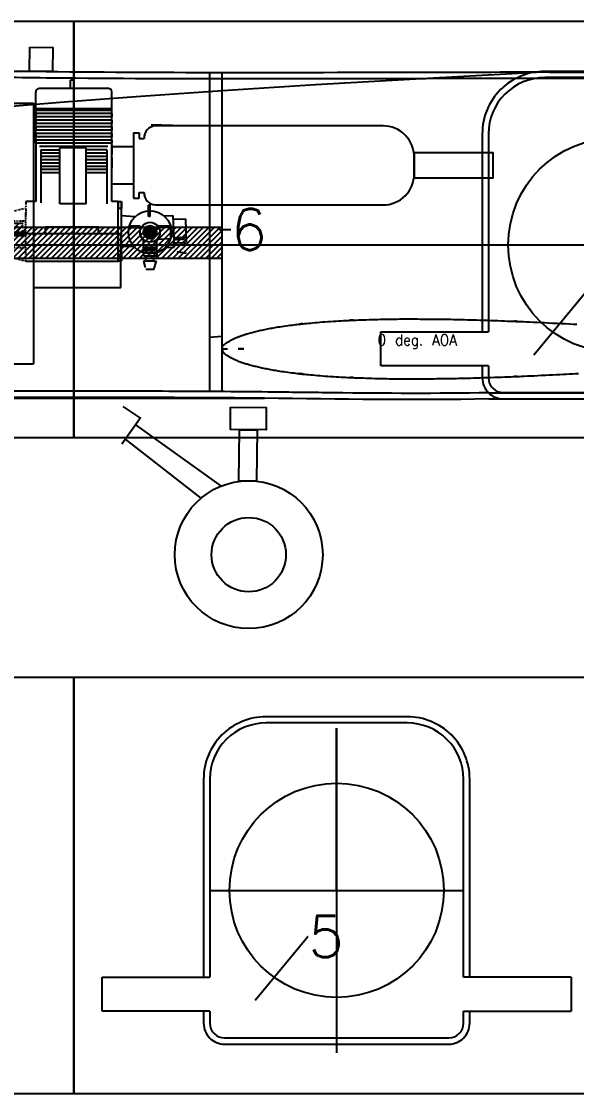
# Model space of a CAD drawing. Extents: x -2205 to 862, y -946 to 1002.
# Drawn here: x -66 to 201, y 221 to 736 of the extents above; entities that cross this region are included whole.
import ezdxf
from ezdxf.enums import TextEntityAlignment as Align

# ---------------------------------------------------------------- set-up
doc = ezdxf.new("R2010")
doc.units = 0
doc.header["$MEASUREMENT"] = 0
doc.linetypes.add('DASHED', pattern=[0.75, 0.5, -0.25])
doc.linetypes.add('DCTYPE1', pattern=[2, 0.5, -0.25, 0.125, -0.25, 0.25, -0.25, 0.125, -0.25])
for name, color, linetype in [('CONSTR', 1, 'CONTINUOUS'), ('EQUIPMENT', 150, 'CONTINUOUS'), ('FOAM', 5, 'CONTINUOUS'), ('FUNELS', 9, 'CONTINUOUS'), ('OBJECT', 1, 'CONTINUOUS'), ('PRINTGRID', 6, 'CONTINUOUS'), ('SPANT3OG9', 3, 'CONTINUOUS'), ('SPANT5OG11', 7, 'CONTINUOUS'), ('SPANT6', 30, 'CONTINUOUS'), ('WINGS', 3, 'CONTINUOUS')]:
    doc.layers.add(name, color=color, linetype=linetype)
doc.styles.get("Standard").update_dxf_attribs({"font": 'txt.shx', "height": 20})
doc.dimstyles.get("Standard").update_dxf_attribs({"dimtxt": 0.18, "dimasz": 0.18, "dimexe": 0.18, "dimexo": 0.0625, "dimgap": 0.09, "dimtad": 0, "dimtih": 1, "dimtoh": 1, "dimdec": 4, "dimzin": 0, "dimtxsty": 'STANDARD', "dimcen": 0.09, "dimazin": 3, "dimtfac": 1, "dimtdec": 4, "dimtofl": 0, "dimtmove": 0, "dimatfit": 3, "dimtolj": 1, "dimtzin": 0})

# ---------------------------------------------------------------- blocks, each defined once
blk = doc.blocks.new('*U8')
at = {"layer": 'FOAM', "color": 7, "linetype": 'CONTINUOUS'}
for p, q in [((-0.266, 2.538), (-0.328, 2.538)), ((-0.328, 2.375), (-0.328, 2.538)), ((-0.266, 2.375), (-0.266, 2.538)), ((-0.266, 2.375), (-0.328, 2.375))]:
    blk.add_line(p, q, dxfattribs=at)
blk = doc.blocks.new('*U11')
at = {"layer": 'FOAM', "color": 7, "linetype": 'CONTINUOUS'}
for p, q in [((-0.984, 1.402), (-0.984, 1.34)), ((0.453, 1.402), (-0.984, 1.402)), ((0.453, 1.34), (-0.984, 1.34)), ((0.453, 1.402), (0.453, 1.34))]:
    blk.add_line(p, q, dxfattribs=at)
blk = doc.blocks.new('*U12')
at = {"layer": 'FOAM', "color": 7, "linetype": 'CONTINUOUS'}
for p, q in [((-0.984, 1.652), (-0.984, 1.59)), ((0.453, 1.652), (-0.984, 1.652)), ((0.453, 1.652), (0.453, 1.59)), ((0.453, 1.59), (-0.984, 1.59))]:
    blk.add_line(p, q, dxfattribs=at)
blk = doc.blocks.new('*U13')
at = {"layer": 'FOAM', "color": 7, "linetype": 'CONTINUOUS'}
for p, q in [((-0.984, 1.777), (-0.984, 1.715)), ((0.453, 1.777), (-0.984, 1.777)), ((0.453, 1.715), (-0.984, 1.715)), ((0.453, 1.777), (0.453, 1.715))]:
    blk.add_line(p, q, dxfattribs=at)
blk = doc.blocks.new('*U14')
at = {"layer": 'FOAM', "color": 7, "linetype": 'CONTINUOUS'}
for p, q in [((-0.984, 1.527), (-0.984, 1.465)), ((0.453, 1.527), (-0.984, 1.527)), ((0.453, 1.465), (-0.984, 1.465)), ((0.453, 1.527), (0.453, 1.465))]:
    blk.add_line(p, q, dxfattribs=at)
blk = doc.blocks.new('*U15')
at = {"layer": 'FOAM', "color": 7, "linetype": 'CONTINUOUS'}
for p, q in [((-0.984, 1.902), (-0.984, 1.84)), ((0.453, 1.902), (-0.984, 1.902)), ((0.453, 1.84), (-0.984, 1.84)), ((0.453, 1.902), (0.453, 1.84))]:
    blk.add_line(p, q, dxfattribs=at)
blk = doc.blocks.new('*U17')
at = {"layer": 'FOAM', "color": 7, "linetype": 'CONTINUOUS'}
for p, q in [((-2.347, 0.037), (-2.722, 0.037)), ((-2.722, -0.594), (-2.722, 0.037)), ((-2.347, -0.594), (-2.347, 0.037)), ((-2.347, -0.594), (-2.722, -0.594))]:
    blk.add_line(p, q, dxfattribs=at)
blk = doc.blocks.new('*U10')
at = {"layer": 'FOAM', "color": 7, "linetype": 'CONTINUOUS'}
for p, q in [((-1.922, -0.297), (-1.922, -0.235)), ((-1.922, -0.235), (-1.172, -0.235)), ((-1.922, -0.297), (-1.172, -0.297)), ((-1.172, -0.297), (-1.172, -0.235))]:
    blk.add_line(p, q, dxfattribs=at)
blk = doc.blocks.new('*U9')
at = {"layer": 'FOAM', "color": 7, "linetype": 'CONTINUOUS'}
for p, q in [((-0.029, 1.255), (-0.529, 1.255)), ((-0.529, 0.192), (-0.529, 1.255)), ((-0.029, 0.192), (-0.029, 1.255)), ((-0.029, 0.192), (-0.529, 0.192))]:
    blk.add_line(p, q, dxfattribs=at)
blk = doc.blocks.new('*U16')
at = {"layer": 'FOAM', "color": 7, "linetype": 'CONTINUOUS'}
for p, q in [((-0.797, -0.157), (-0.797, -0.032)), ((-0.797, -0.032), (0.203, -0.032)), ((-0.797, -0.157), (0.203, -0.157)), ((0.203, -0.157), (0.203, -0.032))]:
    blk.add_line(p, q, dxfattribs=at)
blk = doc.blocks.new('*U7')
at = {"layer": 'FOAM', "color": 7, "linetype": 'CONTINUOUS'}
for p, q in [((-1.674, 1.559), (-1.669, 1.564)), ((-1.671, 1.548), (-1.651, 1.568)), ((-1.669, 1.536), (-1.632, 1.573)), ((-1.666, 1.525), (-1.623, 1.567)), ((-1.664, 1.513), (-1.621, 1.556)), ((-1.661, 1.501), (-1.618, 1.544)), ((-1.659, 1.49), (-1.616, 1.533)), ((-1.656, 1.478), (-1.613, 1.521)), ((-1.653, 1.467), (-1.61, 1.51)), ((-1.651, 1.455), (-1.608, 1.498)), ((-1.648, 1.444), (-1.605, 1.486)), ((-1.646, 1.432), (-1.603, 1.475)), ((-1.643, 1.421), (-1.6, 1.463)), ((-1.64, 1.409), (-1.598, 1.452)), ((-1.638, 1.397), (-1.595, 1.44)), ((-1.635, 1.386), (-1.592, 1.429)), ((-1.633, 1.374), (-1.59, 1.417)), ((-1.616, 1.377), (-1.587, 1.406)), ((-1.597, 1.381), (-1.585, 1.394))]:
    blk.add_line(p, q, dxfattribs=at)
blk = doc.blocks.new('*U5')
at = {"layer": 'FOAM', "color": 7, "linetype": 'CONTINUOUS'}
for p, q in [((0.578, -0.656), (0.641, -0.656)), ((0.578, -0.656), (0.578, -0.779)), ((0.578, -0.779), (0.641, -0.779)), ((0.641, -0.656), (0.641, -0.779))]:
    blk.add_line(p, q, dxfattribs=at)
blk = doc.blocks.new('*U6')
at = {"layer": 'FOAM', "color": 7, "linetype": 'CONTINUOUS'}
for p, q in [((-1.392, 1.086), (-1.392, 1.086)), ((-1.39, 1.074), (-1.375, 1.089)), ((-1.388, 1.062), (-1.357, 1.093)), ((-1.385, 1.05), (-1.34, 1.096)), ((-1.383, 1.038), (-1.325, 1.097)), ((-1.381, 1.027), (-1.323, 1.085)), ((-1.379, 1.015), (-1.32, 1.073)), ((-1.376, 1.003), (-1.318, 1.061)), ((-1.374, 0.991), (-1.316, 1.049)), ((-1.372, 0.979), (-1.314, 1.037)), ((-1.37, 0.967), (-1.312, 1.025)), ((-1.367, 0.955), (-1.31, 1.013)), ((-1.365, 0.944), (-1.307, 1.001)), ((-1.363, 0.932), (-1.305, 0.989)), ((-1.36, 0.92), (-1.303, 0.977)), ((-1.358, 0.908), (-1.301, 0.965)), ((-1.356, 0.896), (-1.299, 0.953)), ((-1.354, 0.884), (-1.297, 0.941)), ((-1.351, 0.872), (-1.295, 0.929)), ((-1.349, 0.86), (-1.292, 0.917)), ((-1.347, 0.849), (-1.29, 0.905)), ((-1.339, 0.842), (-1.288, 0.893)), ((-1.321, 0.847), (-1.286, 0.881)), ((-1.302, 0.851), (-1.284, 0.869)), ((-1.283, 0.855), (-1.282, 0.857))]:
    blk.add_line(p, q, dxfattribs=at)
at = {"layer": 'FOAM', "color": 7, "linetype": 'DASHED'}
for p, q in [((-1.391, 1.08), (-1.383, 1.088)), ((-1.389, 1.068), (-1.366, 1.091)), ((-1.387, 1.056), (-1.349, 1.094)), ((-1.384, 1.044), (-1.331, 1.097)), ((-1.382, 1.033), (-1.324, 1.091)), ((-1.38, 1.021), (-1.322, 1.079)), ((-1.377, 1.009), (-1.319, 1.067)), ((-1.375, 0.997), (-1.317, 1.055)), ((-1.373, 0.985), (-1.315, 1.043)), ((-1.371, 0.973), (-1.313, 1.031)), ((-1.368, 0.961), (-1.311, 1.019)), ((-1.366, 0.949), (-1.309, 1.007)), ((-1.364, 0.938), (-1.306, 0.995)), ((-1.362, 0.926), (-1.304, 0.983)), ((-1.359, 0.914), (-1.302, 0.971)), ((-1.357, 0.902), (-1.3, 0.959)), ((-1.355, 0.89), (-1.298, 0.947)), ((-1.352, 0.878), (-1.296, 0.935)), ((-1.35, 0.866), (-1.293, 0.923)), ((-1.348, 0.855), (-1.291, 0.911)), ((-1.346, 0.843), (-1.289, 0.899)), ((-1.33, 0.844), (-1.287, 0.887)), ((-1.311, 0.849), (-1.285, 0.875)), ((-1.293, 0.853), (-1.283, 0.863))]:
    blk.add_line(p, q, dxfattribs=at)
blk = doc.blocks.new('*U1')
at = {"layer": 'FOAM', "color": 7, "linetype": 'CONTINUOUS'}
blk.add_line((0.289, 1.777), (0.289, 1.777), dxfattribs=at)
blk.add_line((0.289, 1.777), (0.289, 1.777), dxfattribs=at)
blk.add_line((0.289, 1.777), (0.289, 1.777), dxfattribs=at)
blk.add_line((0.289, 1.777), (0.289, 1.777), dxfattribs=at)
blk = doc.blocks.new('*U2')
at = {"layer": 'FOAM', "color": 7, "linetype": 'CONTINUOUS'}
for p, q in [((0.578, 0.344), (0.641, 0.344)), ((0.578, 0.344), (0.578, 0.221)), ((0.578, 0.221), (0.641, 0.221)), ((0.641, 0.344), (0.641, 0.221))]:
    blk.add_line(p, q, dxfattribs=at)
blk = doc.blocks.new('*U4')
at = {"layer": 'FOAM', "color": 7, "linetype": 'CONTINUOUS'}
for p, q in [((-1.719, 0.705), (-1.688, 0.711)), ((-1.719, 0.705), (-1.681, 0.49)), ((-1.688, 0.711), (-1.65, 0.495)), ((-1.681, 0.49), (-1.65, 0.495))]:
    blk.add_line(p, q, dxfattribs=at)
blk = doc.blocks.new('*U3')
at = {"layer": 'FOAM', "color": 7, "linetype": 'CONTINUOUS'}
for p, q in [((-1.933, 0.859), (-2.149, 0.821)), ((-2.149, 0.821), (-2.143, 0.79)), ((-1.928, 0.828), (-2.143, 0.79)), ((-1.933, 0.859), (-1.928, 0.828))]:
    blk.add_line(p, q, dxfattribs=at)
blk = doc.blocks.new('DUCTSIDE')
at = {"layer": 'OBJECT'}
h = blk.add_hatch(dxfattribs=at)
h.set_pattern_fill('PLAST', color=6, scale=10, style=0)
h.set_pattern_definition([(0, (138.4148, -855.649), (0, 2.5), []), (0, (138.4148, -855.3366), (0, 2.5), []), (0, (138.4148, -855.024), (0, 2.5), [])])
h.paths.add_polyline_path([(-82.01, -25), (-72.01, -25), (-72.01, 25), (-82.01, 25)])
at = {"layer": 'OBJECT', "color": 6, "linetype": 'CONTINUOUS'}
for p, q in [((1.06, 43.48), (1.06, 68.09)), ((35.98, 69.67), (2.65, 69.67)), ((37.57, 43.48), (37.57, 68.09)), ((-56.13, 66.67), (-9.52, 62.61)), ((1.06, 60.15), (37.57, 60.15)), ((1.06, 59.26), (37.57, 59.26)), ((35.71, 41.79), (2.92, 41.79)), ((37.57, 15.33), (37.57, 43.38)), ((37.57, 42.69), (37.57, 37.92)), ((1.06, 37.13), (1.06, 15.33)), ((3.44, 40.31), (12.62, 40.31)), ((3.44, 40.31), (3.44, 14.76)), ((3.44, 38.72), (12.62, 38.72)), ((3.44, 37.13), (12.62, 37.13)), ((35.19, 40.31), (25.32, 40.31)), ((25.32, 38.72), (35.2, 38.72)), ((25.32, 37.13), (35.16, 37.13)), ((35.19, 40.31), (35.19, 14.23)), ((37.57, 36.32), (37.57, 31.56)), ((3.44, 35.54), (12.62, 35.54)), ((3.44, 34.01), (12.62, 34.01)), ((3.44, 32.42), (12.62, 32.42)), ((25.32, 35.54), (35.19, 35.54)), ((25.32, 34.01), (35.16, 34.01)), ((25.32, 32.42), (35.19, 32.42)), ((3.46, 30.9), (12.64, 30.9)), ((3.46, 29.31), (12.64, 29.31)), ((25.34, 30.9), (35.18, 30.9)), ((25.34, 29.31), (35.21, 29.31)), ((1.06, 15.33), (-3.73, 15.33)), ((40.75, 15.33), (37.57, 15.33)), ((40.75, -13.24), (40.75, 15.33)), ((42.33, -13.24), (42.33, 15.33)), ((42.3, 8.62), (48.89, 8.11)), ((42.36, -7.11), (42.31, 9.21)), ((62.6, 8.54), (67.01, 8.71)), ((67.01, 8.71), (67.59, -6.61)), ((67.08, 6.88), (72.99, 7.1)), ((72.99, 7.1), (73.42, -4.28)), ((0, 0), (42, 0)), ((42, -26), (42, 0)), ((65.82, 3.77), (59.76, 3.54)), ((65.82, 3.77), (65.81, -2.52)), ((52.88, -9.21), (52.91, -3.01)), ((59.23, -9.17), (59.26, -2.84)), ((65.82, -2.52), (59.26, -2.84)), ((67.51, -4.51), (73.42, -4.28)), ((67.51, -4.51), (72.44, -4.32)), ((67.56, -5.8), (67.51, -4.51)), ((72.44, -4.32), (72.49, -5.62)), ((72.44, -4.32), (72.49, -5.62)), ((42.37, -6.06), (48.17, -6.11)), ((59.23, -9.17), (52.88, -9.21)), ((52.96, -10.88), (52.88, -9.21)), ((59.23, -9.17), (59.22, -10.91)), ((63.18, -6.78), (67.59, -6.61)), ((72.49, -5.62), (67.56, -5.8)), ((72.49, -5.62), (67.56, -5.8)), ((68.93, -8.59), (73.38, -9.42)), ((-3.7, -13.24), (40.75, -13.24)), ((53.91, -13.22), (52.94, -13.22)), ((52.94, -13.22), (53.67, -16.3)), ((59.22, -10.91), (52.96, -10.88)), ((53.91, -13.22), (53.92, -10.89)), ((55.98, -13.22), (53.91, -13.22)), ((53.91, -13.22), (53.91, -13.22)), ((57.9, -13.23), (55.83, -13.22)), ((57.9, -13.23), (57.9, -10.9)), ((57.9, -13.23), (59.06, -13.23)), ((57.9, -17.34), (59.06, -13.23)), ((57.9, -17.34), (53.91, -17.34)), ((0, -26), (42, -26)), ((-72.01, -66.67), (-56.13, -66.67)), ((-56.13, -66.67), (-9.52, -62.61))]:
    blk.add_line(p, q, dxfattribs=at)
at = {"layer": 'OBJECT', "color": 6}
for p, q in [((-72.01, 66.67), (-56.13, 66.67)), ((-72.01, 66.67), (-56.13, 66.67)), ((-72.01, 66.67), (-72.01, -66.67)), ((-9.52, 62.61), (0, 62.61)), ((0, 62.61), (0, -62.61)), ((0, 62.61), (0, -62.61)), ((48, 48.49), (50.77, 48.49)), ((50.77, 48.49), (50.77, 45.72)), ((1.06, 43.38), (1.06, 37.13)), ((48, 41.67), (37.57, 41.67)), ((50.77, 45.72), (53.14, 45.72)), ((-82.01, 25), (-82.01, -25)), ((-72.01, 25), (-82.01, 25)), ((-72.01, -25), (-72.01, 25)), ((48, 23.81), (37.57, 23.81)), ((48, 16.99), (50.77, 16.99)), ((50.77, 16.99), (50.77, 19.75)), ((50.77, 19.75), (53.14, 19.75)), ((-112.01, 10), (-112.01, -10)), ((-112.01, 0), (-112.01, 10)), ((-72.01, 0), (-112.01, 0)), ((-72.01, 0), (0, 0)), ((-57.01, 5), (-5.01, 5)), ((-57.01, 2.63), (-54.64, 5)), ((-57.01, 0), (-57.01, 5)), ((-5.01, 0), (-57.01, 0)), ((-56.98, 0), (-51.98, 5)), ((-54.33, 0), (-49.33, 5)), ((-51.68, 0), (-46.68, 5)), ((-49.03, 0), (-44.03, 5)), ((-46.38, 0), (-41.38, 5)), ((-44.78, 2.25), (-44.78, -2.75)), ((-43.73, 0), (-38.73, 5)), ((-41.07, 0), (-36.07, 5)), ((-38.42, 0), (-33.42, 5)), ((-35.77, 0), (-30.77, 5)), ((-33.12, 0), (-28.12, 5)), ((-30.47, 0), (-25.47, 5)), ((-27.82, 0), (-22.82, 5)), ((-25.16, 0), (-20.16, 5)), ((-22.51, 0), (-17.51, 5)), ((-19.86, 0), (-14.86, 5)), ((-17.21, 0), (-12.21, 5)), ((-14.56, 0), (-9.56, 5)), ((-11.91, 0), (-6.91, 5)), ((-9.25, 0), (-5.01, 4.25)), ((-6.6, 0), (-5.01, 1.59)), ((-82.01, -25), (-72.01, -25)), ((-9.52, -62.61), (0, -62.61))]:
    blk.add_line(p, q, dxfattribs=at)
at = {"layer": 'OBJECT', "color": 6, "linetype": 'DCTYPE1'}
for p, q in [((-22.75, 7.53), (-3.7, 12.29)), ((-3.73, 15.33), (-3.73, 8.98)), ((-38.31, 7.53), (-38.31, -8.48)), ((-33.55, -8.48), (-33.55, 7.53)), ((-22.75, 7.53), (-33.55, 7.53)), ((-22.75, 7.53), (-22.75, -7.53)), ((-22.75, 5.94), (-22.75, 7.53)), ((-22.75, -8.48), (-22.75, 6.59)), ((-3.7, 5.94), (-22.75, 5.94)), ((-3.7, -6.89), (-3.7, 9.98)), ((-22.75, -8.48), (-33.55, -8.48)), ((-3.7, -6.89), (-22.75, -6.89)), ((-22.75, -6.89), (-22.75, -8.48)), ((-22.75, -8.48), (-3.7, -13.24)), ((-3.7, -13.24), (-3.7, -6.89))]:
    blk.add_line(p, q, dxfattribs=at)
at = {"layer": 'OBJECT', "color": 6}
blk.add_lwpolyline([(58.68, 13.74), (168, 13.74, 0.414214), (183, 28.74), (183, 36.74, 0.414214), (168, 51.74), (58.68, 51.74)], format="xyb", dxfattribs=at)
blk.add_lwpolyline([(48, 48.49), (48, 16.99)], dxfattribs=at)
blk.add_lwpolyline([(183, 26.74), (221, 26.74), (221, 38.74), (183, 38.74)], close=True, dxfattribs=at)
at = {"layer": 'OBJECT', "color": 6, "linetype": 'CONTINUOUS'}
for radius in [10.32, 4.76, 3.17]:
    blk.add_circle((55.99, 0.62), radius, dxfattribs=at)
for centre, radius, start, end in [((2.65, 68.09), 1.59, 90, 180), ((35.98, 68.09), 1.59, 0, 90), ((72.05, -4.99), 0.769, 304.4623, 59.8477)]:
    blk.add_arc(centre, radius, start, end, dxfattribs=at)
at = {"layer": 'OBJECT', "color": 6}
for centre, radius, start, end in [((58.92, 45.96), 5.78, 92.3591, 182.3591), ((-78.64, -18.15), 43.66, 81.2635, 139.8486), ((58.92, 19.51), 5.78, 177.6409, 267.6409), ((-78.64, 18.15), 43.66, 220.1514, 278.7365)]:
    blk.add_arc(centre, radius, start, end, dxfattribs=at)
at = {"layer": 'OBJECT', "color": 6, "linetype": 'CONTINUOUS'}
for points in [[(52.87, 1.2), (52.87, 1.2), (53.32, 2.35), (52.88, -0.04)], [(53.32, 2.35), (52.88, -0.04), (54.19, 3.24), (53.37, -1.17)], [(54.19, 3.24), (53.37, -1.17), (55.33, 3.73), (54.26, -2.04)], [(55.33, 3.73), (54.26, -2.04), (56.57, 3.75), (55.41, -2.5)], [(56.57, 3.75), (55.41, -2.5), (57.72, 3.29), (56.65, -2.48)], [(57.72, 3.29), (56.65, -2.48), (58.6, 2.42), (57.79, -1.99)], [(58.6, 2.42), (57.79, -1.99), (59.09, 1.29), (58.65, -1.1)], [(59.09, 1.29), (58.65, -1.1), (59.11, 0.05)]]:
    blk.add_solid(points, dxfattribs=at)
at = {"layer": 'OBJECT', "color": 6, "xscale": 25.4, "yscale": 25.4, "zscale": 25.4}
for name, p in [('*U8', (26.06, 9.35)), ('*U15', (26.06, 9.35)), ('*U13', (26.06, 9.35)), ('*U1', (26.06, 9.35)), ('*U12', (26.06, 9.35)), ('*U14', (26.06, 9.35)), ('*U11', (26.06, 9.35)), ('*U9', (26.06, 9.35)), ('*U2', (26.06, 6.6)), ('*U16', (26.06, 3.98)), ('*U5', (26.06, 6.6))]:
    blk.add_blockref(name, p, dxfattribs=at)
at = {"layer": 'OBJECT', "color": 6, "xscale": 25.4, "yscale": 25.4, "zscale": 25.4, "rotation": 259.5083865281447}
for name in ['*U3', '*U4', '*U7', '*U6']:
    blk.add_blockref(name, (25.66, -36.18), dxfattribs=at)
at = {"layer": 'OBJECT', "color": 6, "linetype": 'DCTYPE1', "xscale": 25.4, "yscale": 25.4, "zscale": 25.4}
for name in ['*U17', '*U10']:
    blk.add_blockref(name, (26.06, 6.6), dxfattribs=at)
blk = doc.blocks.new('RIB5')
at = {"layer": 'SPANT5OG11'}
for p, q in [((-112.71, -41.74), (-60.94, -41.74)), ((-112.71, -58.06), (-112.71, -41.74)), ((112.71, -41.74), (60.94, -41.74)), ((112.71, -41.74), (112.71, -58.06)), ((-60.94, -58.06), (-112.71, -58.06)), ((60.94, -58.06), (112.71, -58.06))]:
    blk.add_line(p, q, dxfattribs=at)
for points in [[(63.94, -41.74), (63.94, 53.5, 0.414214), (33.94, 83.5), (-33.94, 83.5, 0.414214), (-63.94, 53.5), (-63.94, -41.74)], [(60.94, -41.74), (60.94, 53.5, 0.414214), (33.94, 80.5), (-33.94, 80.5, 0.414214), (-60.94, 53.5), (-60.94, -41.74)], [(-63.94, -58.06), (-63.94, -63.94, 0.414214), (-53.94, -73.94), (53.94, -73.94, 0.414214), (63.94, -63.94), (63.94, -58.06)], [(-60.94, -58.06), (-60.94, -63.94, 0.414214), (-53.94, -70.94), (53.94, -70.94, 0.414214), (60.94, -63.94), (60.94, -58.06)]]:
    blk.add_lwpolyline(points, format="xyb", dxfattribs=at)
blk.add_circle((0, 0), 51.5, dxfattribs=at)
at = {"layer": 'SPANT5OG11', "insert": (-13.61, -22.19), "char_height": 20, "attachment_point": 4}
blk.add_mtext('\\A1;5', dxfattribs=at)
at = {"layer": 'SPANT5OG11', "annotation_type": 0, "has_hookline": 1, "hookline_direction": 0, "text_width": 13.33}
blk.add_leader([(-39.24, -52.79), (-13.88, -22.19), (-13.7, -22.19)], dimstyle='STANDARD', dxfattribs=at)

msp = doc.modelspace()

# ---------------------------------------------------------------- hatches: boundary and pattern name
at = {"layer": 'CONSTR'}
h = msp.add_hatch(dxfattribs=at)
h.set_pattern_fill('ANSI31', color=24, scale=15, style=0)
h.set_pattern_definition([(45, (3e-14, 8.5345), (-1.325825, 1.325825), [])])
h.paths.add_polyline_path([(-88.99, 622.1, -0.879911), (-78.75, 622.1), (-60.89, 622.1), (-60.89, 637.1), (-128.66, 637.1), (-128.66, 622.1)])
h.paths.add_polyline_path([(26.16, 622.1), (26.16, 637.1), (-3.88, 637.1), (-3.88, 622.1)])
h.paths.add_polyline_path([(26.16, 622.1), (30.16, 622.1), (30.16, 637.1), (26.16, 637.1)])
h.paths.add_polyline_path([(-3.88, 637.1), (-8.89, 637.1), (-8.89, 622.1), (-3.88, 622.1)])
h.paths.add_polyline_path([(-8.89, 622.1), (-8.89, 637.1), (-60.89, 637.1), (-60.89, 622.1)])
h.paths.add_polyline_path([(-91.42, 627.59), (-77.82, 627.59), (-77.82, 635.44), (-91.42, 635.44)], flags=24)

# ---------------------------------------------------------------- linework, layer by layer
for p, q in [((158.45, 557.57), (289.29, 557.57)), ((158.45, 554.57), (289.37, 554.57))]:
    msp.add_line(p, q, dxfattribs=at)
msp.add_lwpolyline([(-62.17, 723.69), (-51.13, 723.58), (-51.24, 712), (-62.28, 712.1)], close=True, dxfattribs=at)
for points in [[(-75, 694.96), (-43.66, 697.55), (-8.82, 700.2), (30.47, 702.92), (75.12, 705.73), (126.06, 708.67), (184.23, 711.77)], [(-344.88, 569.74), (-321.3, 568.54), (-306.49, 567.34), (-228.96, 554.85), (50.62, 554.88)]]:
    msp.add_lwpolyline(points, dxfattribs=at)
at = {"layer": 'CONSTR', "color": 24}
msp.add_lwpolyline([(-132.66, 637.1), (30.16, 637.1), (30.16, 622.1), (-132.66, 622.1)], close=True, dxfattribs=at)
at = {"layer": 'CONSTR'}
for points, knots in [([(-550.98, 668.29), (-530.93, 677.91), (-489.72, 693.45), (-435.48, 716.97), (-365.63, 729.1), (-288.66, 722.47), (-207.51, 715.67), (-95.31, 711.98), (28.2, 711.34), (166.44, 711.91), (268.27, 711.59), (358.71, 712.09), (426.29, 713.9), (494.29, 712.67), (541.56, 711.98), (568.71, 711.61), (572.38, 711.56)], [0, 0, 0, 0, 2.474812, 4.471142, 7.066036, 10.317529, 13.070261, 16.184476, 22.868, 26.887462, 31.648547, 34.258269, 37.005302, 39.204526, 41.873751, 42.293838, 42.293838, 42.293838, 42.293838]), ([(-325.81, 722.22), (-325.41, 722.2), (-325.01, 722.18), (-315.27, 721.64), (-305.92, 720.92), (-290.34, 719.64), (-284.1, 719.1), (-271.64, 718.05), (-265.41, 717.53), (-246.72, 716.01), (-234.27, 715.05), (-214.78, 713.76), (-207.75, 713.33), (-193.7, 712.58), (-186.67, 712.25), (-165.57, 711.36), (-151.5, 710.91), (-122.16, 710.13), (-106.89, 709.81), (-76.35, 709.29), (-61.08, 709.09), (-15.27, 708.65), (15.26, 708.56), (64.01, 708.57), (82.23, 708.6), (116.92, 708.69), (133.39, 708.73), (171.03, 708.78), (192.2, 708.76), (234.55, 708.73), (255.73, 708.71), (287.23, 708.76), (297.55, 708.79), (318.19, 708.89), (328.52, 708.97), (345.98, 709.16), (353.11, 709.25), (367.37, 709.49), (374.5, 709.63), (395.88, 710.04), (410.12, 710.3), (430.53, 710.43), (436.72, 710.43), (449.09, 710.37), (455.28, 710.31), (470.03, 710.11), (478.6, 709.97), (504.32, 709.54), (521.48, 709.28), (545.99, 708.92), (553.44, 708.82), (564.69, 708.66), (568.52, 708.61), (572.34, 708.56)], [8.774054, 8.774054, 8.774054, 8.774054, 8.818877, 8.818877, 9.868248, 9.868248, 10.566699, 10.566699, 11.265149, 11.265149, 12.66205, 12.66205, 13.448167, 13.448167, 14.234284, 14.234284, 15.806517, 15.806517, 17.513876, 17.513876, 19.221234, 19.221234, 22.635951, 22.635951, 24.673596, 24.673596, 26.516055, 26.516055, 28.88473, 28.88473, 31.253406, 31.253406, 32.407739, 32.407739, 33.562072, 33.562072, 34.359125, 34.359125, 35.156179, 35.156179, 36.750286, 36.750286, 37.443895, 37.443895, 38.137504, 38.137504, 39.097182, 39.097182, 41.016537, 41.016537, 41.857691, 41.857691, 42.293838, 42.293838, 42.293838, 42.293838]), ([(158.45, 554.57), (122.53, 553.8), (9.41, 556.01), (-215.47, 554.06), (-452.39, 555.95), (-651.35, 553.53), (-767.4, 558.55), (-834.21, 571.24), (-862.33, 576.58)], [483.34259, 483.34259, 483.34259, 483.34259, 591.174953, 822.575922, 1158.109615, 1301.743659, 1419.782584, 1505.560192, 1505.560192, 1505.560192, 1505.560192]), ([(158.39, 557.57), (133.5, 557.04), (108.58, 557.21), (74.15, 557.6), (64.68, 557.73), (39.31, 558.01), (23.41, 558.13), (-8.37, 558.27), (-24.26, 558.29), (-71.92, 558.26), (-103.69, 558.13), (-151.86, 557.96), (-168.26, 557.9), (-219.23, 557.82), (-253.81, 557.87), (-357.55, 558.07), (-426.72, 558.3), (-507.01, 557.94), (-518.16, 557.88), (-540.45, 557.72), (-551.59, 557.64), (-585.01, 557.43), (-607.29, 557.35), (-640.13, 557.58), (-650.7, 557.71), (-662.02, 557.92), (-662.78, 557.94), (-663.53, 557.95)], [483.34259, 483.34259, 483.34259, 483.34259, 558.212666, 558.212666, 586.632952, 586.632952, 634.284661, 634.284661, 681.936369, 681.936369, 777.239786, 777.239786, 826.455525, 826.455525, 930.186106, 930.186106, 1137.647267, 1137.647267, 1171.086716, 1171.086716, 1204.526166, 1204.526166, 1271.405065, 1271.405065, 1303.116357, 1303.116357, 1305.387388, 1305.387388, 1305.387388, 1305.387388])]:
    msp.add_open_spline(points, degree=3, knots=knots, dxfattribs=at)
at = {"layer": 'EQUIPMENT'}
for p, q in [((-8.73, 545.13), (-17.27, 550.96)), ((-17.98, 532.96), (-9.27, 545.14)), ((-11.43, 542.12), (29.8, 512.67)), ((-16.4, 535.17), (20.05, 506.8))]:
    msp.add_line(p, q, dxfattribs=at)
for points in [[(34.31, 550.57), (51.48, 550.4), (51.38, 539.66), (34.21, 539.82)], [(38.56, 539.78), (47.02, 539.7), (46.79, 515.02), (38.33, 515.1)]]:
    msp.add_lwpolyline(points, close=True, dxfattribs=at)
for radius in [35.55, 17.87]:
    msp.add_circle((43.02, 479.67), radius, dxfattribs=at)
at = {"layer": 'FUNELS'}
for p, q in [((-3.88, 686.57), (6.54, 686.26)), ((861.64, 628.56), (-972.2, 628.56))]:
    msp.add_line(p, q, dxfattribs=at)
at = {"layer": 'PRINTGRID'}
for points in [[(-41.04, 536.08), (-41.04, 736.08), (-318.04, 736.08), (-318.04, 536.08)], [(235.96, 536.08), (235.96, 736.08), (-41.04, 736.08), (-41.04, 536.08)], [(-41.04, 220.55), (-41.04, 420.55), (-318.04, 420.55), (-318.04, 220.55)], [(235.96, 220.55), (235.96, 420.55), (-41.04, 420.55), (-41.04, 220.55)]]:
    msp.add_lwpolyline(points, close=True, dxfattribs=at)
at = {"layer": 'SPANT5OG11'}
for p, q in [((85.28, 396.32), (85.28, 240.19)), ((85.28, 318.26), (85.28, 396.32)), ((24.3, 318.26), (146.26, 318.26))]:
    msp.add_line(p, q, dxfattribs=at)
at = {"layer": 'SPANT6'}
for p, q in [((24.16, 711.57), (24.16, 558.07)), ((30.16, 711.57), (30.16, 558.07)), ((24.16, 584.2), (30.16, 584.74))]:
    msp.add_line(p, q, dxfattribs=at)
at = {"layer": 'WINGS', "color": 3, "linetype": 'CONTINUOUS'}
for points in [[(40.61, 585.36), (40.74, 585.41), (40.88, 585.45), (41.01, 585.49), (41.15, 585.53), (41.28, 585.58), (41.42, 585.62), (41.55, 585.66), (41.68, 585.7), (41.82, 585.74), (41.95, 585.79), (42.09, 585.83), (42.22, 585.87), (42.82, 586.04), (43.41, 586.21), (44, 586.38), (44.6, 586.54), (45.2, 586.7), (45.8, 586.85), (46.4, 587), (47, 587.14), (47.59, 587.28), (48.18, 587.42), (48.77, 587.55), (49.36, 587.68), (50.05, 587.83), (50.74, 587.97), (51.43, 588.12), (52.11, 588.26), (52.81, 588.39), (53.51, 588.52), (54.22, 588.65), (54.94, 588.78), (55.68, 588.91), (56.43, 589.03), (57.21, 589.15), (58.01, 589.28), (58.97, 589.42), (59.96, 589.56), (60.95, 589.7), (61.93, 589.83), (62.9, 589.96), (63.85, 590.08), (64.75, 590.19), (65.59, 590.3), (66.36, 590.39), (67.05, 590.48), (67.65, 590.55), (68.14, 590.61), (68.53, 590.66), (68.79, 590.69), (68.96, 590.71), (69.03, 590.72), (69.03, 590.72), (68.96, 590.71), (68.85, 590.7), (68.71, 590.68), (68.55, 590.66), (68.4, 590.64), (68.25, 590.62), (68.14, 590.61), (68.06, 590.6), (68.02, 590.6), (68.02, 590.59), (68.03, 590.6), (68.07, 590.6), (68.1, 590.6), (68.15, 590.61), (68.18, 590.61), (68.21, 590.62), (68.21, 590.62), (68.19, 590.62), (68.14, 590.61), (68.05, 590.6), (67.93, 590.59), (67.79, 590.58), (67.66, 590.56), (67.54, 590.55), (67.44, 590.54), (67.38, 590.54), (67.38, 590.53), (67.44, 590.54), (67.58, 590.55), (67.8, 590.58), (68.14, 590.61), (68.62, 590.66), (69.23, 590.72), (69.95, 590.8), (70.77, 590.88), (71.68, 590.97), (72.67, 591.06), (73.72, 591.16), (74.84, 591.26), (76, 591.36), (77.2, 591.46), (78.42, 591.56), (79.65, 591.66), (81.02, 591.76), (82.38, 591.85), (83.71, 591.94), (85, 592.02), (86.25, 592.09), (87.43, 592.16), (88.53, 592.22), (89.55, 592.27), (90.46, 592.31), (91.26, 592.35), (91.92, 592.38), (92.45, 592.41), (92.78, 592.42), (93.01, 592.43), (93.15, 592.44), (93.22, 592.44), (93.22, 592.44), (93.17, 592.44), (93.08, 592.44), (92.97, 592.43), (92.84, 592.42), (92.7, 592.42), (92.57, 592.41), (92.45, 592.41), (92.36, 592.4), (92.3, 592.4), (92.26, 592.4), (92.25, 592.4), (92.25, 592.4), (92.26, 592.4), (92.28, 592.4), (92.31, 592.4), (92.35, 592.4), (92.39, 592.4), (92.42, 592.41), (92.45, 592.41), (92.47, 592.41), (92.49, 592.41), (92.5, 592.41), (92.5, 592.41), (92.5, 592.41), (92.5, 592.41), (92.49, 592.41), (92.48, 592.41), (92.47, 592.41), (92.47, 592.41), (92.46, 592.41), (92.45, 592.41), (92.45, 592.41), (92.44, 592.41), (92.44, 592.41), (92.45, 592.41), (92.45, 592.41), (92.45, 592.41), (92.45, 592.41), (92.46, 592.41), (92.46, 592.41), (92.46, 592.41), (92.45, 592.41), (92.45, 592.41), (92.44, 592.41), (92.44, 592.41), (92.43, 592.41), (92.42, 592.41), (92.41, 592.41), (92.4, 592.41), (92.4, 592.41), (92.4, 592.41), (92.4, 592.41), (92.41, 592.41), (92.43, 592.41), (92.45, 592.41), (92.48, 592.41), (92.52, 592.41), (92.56, 592.41), (92.59, 592.41), (92.62, 592.41), (92.65, 592.41), (92.66, 592.42), (92.66, 592.42), (92.64, 592.41), (92.6, 592.41), (92.54, 592.41), (92.45, 592.41), (92.33, 592.4), (92.2, 592.4), (92.06, 592.39), (91.92, 592.39), (91.8, 592.38), (91.71, 592.38), (91.66, 592.38), (91.66, 592.38), (91.73, 592.38), (91.88, 592.39), (92.11, 592.4), (92.45, 592.41), (93.05, 592.43), (93.82, 592.46), (94.74, 592.49), (95.78, 592.53), (96.94, 592.57), (98.18, 592.61), (99.5, 592.65), (100.87, 592.7), (102.26, 592.74), (103.67, 592.78), (105.07, 592.82), (106.43, 592.86), (107.85, 592.89), (109.22, 592.92), (110.54, 592.94), (111.83, 592.96), (113.08, 592.98), (114.3, 592.99), (115.51, 593), (116.7, 593.01), (117.89, 593.01), (119.08, 593.01), (120.27, 593.01), (121.47, 593.01), (122.77, 593.01), (124.09, 593), (125.41, 592.99), (126.75, 592.99), (128.1, 592.98), (129.45, 592.97), (130.8, 592.95), (132.14, 592.94), (133.49, 592.93), (134.81, 592.91), (136.13, 592.9), (137.43, 592.88), (138.77, 592.86), (140.09, 592.84), (141.41, 592.81), (142.73, 592.79), (144.05, 592.76), (145.39, 592.73), (146.75, 592.7), (148.14, 592.67), (149.57, 592.63), (151.04, 592.59), (152.56, 592.54), (154.14, 592.49), (155.85, 592.44), (157.59, 592.38), (159.36, 592.32), (161.11, 592.26), (162.82, 592.2), (164.47, 592.14), (166.03, 592.08), (167.46, 592.03), (168.75, 591.98), (169.86, 591.94), (170.77, 591.91), (171.45, 591.88), (171.74, 591.87), (171.95, 591.86), (172.08, 591.86), (172.14, 591.86), (172.14, 591.86), (172.1, 591.86), (172.02, 591.86), (171.92, 591.86), (171.79, 591.87), (171.67, 591.87), (171.55, 591.88), (171.45, 591.88), (171.37, 591.88), (171.31, 591.89), (171.28, 591.89), (171.27, 591.89), (171.27, 591.89), (171.28, 591.89), (171.3, 591.89), (171.33, 591.89), (171.36, 591.88), (171.4, 591.88), (171.42, 591.88), (171.45, 591.88), (171.46, 591.88), (171.47, 591.88), (171.47, 591.88), (171.47, 591.88), (171.46, 591.88), (171.45, 591.88), (171.44, 591.88), (171.44, 591.88), (171.43, 591.88), (171.43, 591.88), (171.44, 591.88), (171.45, 591.88), (171.47, 591.88), (171.49, 591.88), (171.52, 591.88), (171.55, 591.88), (171.57, 591.88), (171.59, 591.88), (171.6, 591.87), (171.6, 591.87), (171.59, 591.88), (171.56, 591.88)], [(171.56, 591.88), (171.51, 591.88), (171.45, 591.88), (171.36, 591.88), (171.25, 591.89), (171.14, 591.89), (171.04, 591.9), (170.94, 591.9), (170.87, 591.91), (170.84, 591.91), (170.84, 591.91), (170.89, 591.91), (171, 591.9), (171.19, 591.89), (171.45, 591.88), (172.06, 591.86), (172.89, 591.82), (173.92, 591.78), (175.13, 591.72), (176.51, 591.67), (178.02, 591.6), (179.67, 591.52), (181.43, 591.45), (183.27, 591.36), (185.19, 591.27), (187.16, 591.17), (189.16, 591.07), (191.21, 590.97), (193.24, 590.86), (195.24, 590.76), (197.18, 590.66), (199.02, 590.55), (200.75, 590.46)], [(30.16, 578.62), (30.19, 578.72), (30.21, 578.83), (30.23, 578.93), (30.26, 579.03), (30.28, 579.13), (30.31, 579.24), (30.34, 579.33), (30.37, 579.43), (30.4, 579.53), (30.44, 579.63), (30.48, 579.72), (30.52, 579.81), (30.64, 580.03), (30.77, 580.23), (30.92, 580.42), (31.09, 580.6), (31.27, 580.77), (31.46, 580.94), (31.66, 581.1), (31.87, 581.25), (32.09, 581.4), (32.3, 581.54), (32.53, 581.68), (32.75, 581.82), (33.08, 582.01), (33.41, 582.2), (33.73, 582.39), (34.05, 582.58), (34.38, 582.75), (34.71, 582.93), (35.03, 583.1), (35.36, 583.26), (35.68, 583.42), (36.01, 583.58), (36.34, 583.73), (36.67, 583.88), (36.99, 584.02), (37.31, 584.15), (37.64, 584.28), (37.96, 584.41), (38.29, 584.54), (38.62, 584.66), (38.95, 584.78), (39.28, 584.9), (39.61, 585.02), (39.94, 585.13), (40.28, 585.25), (40.61, 585.36)], [(30.16, 578.62), (30.19, 578.51), (30.21, 578.41), (30.23, 578.31), (30.26, 578.2), (30.28, 578.1), (30.31, 578), (30.34, 577.9), (30.37, 577.8), (30.4, 577.71), (30.44, 577.61), (30.48, 577.52), (30.52, 577.42), (30.64, 577.21), (30.77, 577.01), (30.92, 576.82), (31.09, 576.63), (31.27, 576.46), (31.46, 576.29), (31.66, 576.14), (31.87, 575.98), (32.09, 575.84), (32.3, 575.69), (32.53, 575.56), (32.75, 575.42), (33.08, 575.22), (33.41, 575.03), (33.73, 574.85), (34.06, 574.66), (34.38, 574.49), (34.71, 574.31), (35.03, 574.14), (35.36, 573.98), (35.68, 573.82), (36.01, 573.66), (36.34, 573.5), (36.67, 573.35), (37.12, 573.16), (37.57, 572.97), (38.02, 572.79), (38.47, 572.61), (38.93, 572.44), (39.4, 572.28), (39.86, 572.12), (40.33, 571.96), (40.8, 571.81), (41.27, 571.66), (41.75, 571.51), (42.22, 571.37), (42.82, 571.2), (43.42, 571.03), (44.01, 570.86), (44.61, 570.7), (45.21, 570.54), (45.81, 570.39), (46.41, 570.24), (47, 570.1), (47.59, 569.96), (48.18, 569.82), (48.77, 569.69), (49.36, 569.56), (50.05, 569.41), (50.74, 569.26), (51.43, 569.12), (52.12, 568.98), (52.82, 568.84), (53.52, 568.71), (54.23, 568.58), (54.95, 568.46), (55.69, 568.33), (56.44, 568.21), (57.22, 568.08), (58.01, 567.96), (58.96, 567.82), (59.93, 567.68), (60.92, 567.55), (61.89, 567.41), (62.85, 567.29), (63.79, 567.17), (64.68, 567.05), (65.52, 566.94), (66.3, 566.85), (67, 566.76), (67.62, 566.69), (68.14, 566.62), (68.57, 566.57), (68.88, 566.54), (69.09, 566.51), (69.21, 566.5), (69.25, 566.49), (69.22, 566.5), (69.12, 566.51), (68.98, 566.53), (68.8, 566.55), (68.59, 566.57), (68.37, 566.6), (68.14, 566.62), (67.91, 566.65), (67.7, 566.67), (67.5, 566.7), (67.34, 566.71), (67.22, 566.72), (67.14, 566.73), (67.12, 566.73), (67.16, 566.73), (67.28, 566.72), (67.47, 566.7), (67.76, 566.67), (68.14, 566.62), (68.66, 566.57), (69.29, 566.51), (70.03, 566.43), (70.86, 566.35), (71.77, 566.26), (72.75, 566.17), (73.8, 566.07), (74.9, 565.97), (76.05, 565.87), (77.23, 565.77), (78.43, 565.67), (79.65, 565.58), (81.01, 565.48), (82.36, 565.39), (83.69, 565.3), (84.99, 565.22), (86.23, 565.15), (87.42, 565.08), (88.53, 565.02), (89.55, 564.97), (90.46, 564.93), (91.26, 564.88), (91.93, 564.85), (92.45, 564.83), (92.77, 564.81), (92.99, 564.8), (93.13, 564.8), (93.18, 564.8), (93.18, 564.8), (93.13, 564.8), (93.03, 564.8), (92.92, 564.81), (92.79, 564.81), (92.66, 564.82), (92.54, 564.83), (92.45, 564.83), (92.39, 564.83), (92.37, 564.83), (92.37, 564.83), (92.39, 564.83), (92.42, 564.83), (92.45, 564.83), (92.49, 564.83), (92.52, 564.83), (92.54, 564.83), (92.54, 564.83), (92.51, 564.83), (92.45, 564.83), (92.36, 564.83), (92.24, 564.84), (92.11, 564.84), (91.97, 564.85), (91.86, 564.85), (91.76, 564.85), (91.71, 564.86), (91.7, 564.86), (91.76, 564.85), (91.9, 564.85), (92.12, 564.84), (92.45, 564.83), (93.04, 564.81), (93.8, 564.78), (94.72, 564.75), (95.76, 564.71), (96.92, 564.67), (98.16, 564.63), (99.49, 564.58), (100.85, 564.54), (102.25, 564.5), (103.67, 564.46), (105.07, 564.42), (106.43, 564.38), (107.86, 564.35), (109.23, 564.32), (110.55, 564.29), (111.83, 564.27), (113.08, 564.26), (114.31, 564.24), (115.52, 564.23), (116.71, 564.23), (117.89, 564.22), (119.08, 564.22), (120.27, 564.22), (121.47, 564.23), (122.77, 564.23), (124.08, 564.23), (125.41, 564.24), (126.75, 564.25), (128.1, 564.26), (129.45, 564.27), (130.8, 564.28), (132.14, 564.3), (133.49, 564.31), (134.81, 564.32), (136.13, 564.34), (137.43, 564.36), (138.77, 564.38), (140.09, 564.4), (141.41, 564.42), (142.73, 564.45), (144.05, 564.47), (145.39, 564.5), (146.75, 564.53), (148.14, 564.57), (149.56, 564.61), (151.03, 564.65), (152.56, 564.69), (154.14, 564.74), (155.85, 564.8), (157.6, 564.85), (159.37, 564.92), (161.12, 564.98), (162.84, 565.04), (164.49, 565.1), (166.05, 565.15), (167.48, 565.21), (168.77, 565.25), (169.88, 565.3), (170.78, 565.33), (171.45, 565.35), (171.74, 565.36), (171.94, 565.37), (172.06, 565.38), (172.11, 565.38), (172.1, 565.38), (172.06, 565.38), (171.97, 565.37), (171.87, 565.37), (171.75, 565.36), (171.64, 565.36), (171.53, 565.36), (171.45, 565.35), (171.4, 565.35), (171.37, 565.35), (171.37, 565.35), (171.38, 565.35), (171.41, 565.35), (171.44, 565.35), (171.48, 565.36), (171.5, 565.36), (171.52, 565.36), (171.52, 565.36), (171.5, 565.36), (171.45, 565.35), (171.37, 565.35), (171.26, 565.35), (171.15, 565.34), (171.03, 565.34), (170.93, 565.33), (170.85, 565.33), (170.8, 565.33), (170.8, 565.33), (170.85, 565.33), (170.97, 565.33), (171.16, 565.34), (171.45, 565.35), (172.12, 565.38), (173.04, 565.42), (174.16, 565.47), (175.47, 565.53), (176.94, 565.6), (178.54, 565.67), (180.23, 565.74), (181.99, 565.82), (183.79, 565.91), (185.6, 565.99), (187.4, 566.08), (189.16, 566.16), (190.87, 566.25), (192.52, 566.33), (194.11, 566.41), (195.64, 566.49), (197.14, 566.57), (198.6, 566.65), (200.03, 566.73), (201.45, 566.81)], [(30.16, 578.62), (32.79, 578.62)], [(37.97, 578.62), (40.61, 578.62)], [(40.61, 578.62), (37.97, 578.62)], [(30.16, 574.79), (30.16, 574.79)]]:
    msp.add_lwpolyline(points, dxfattribs=at)

# ---------------------------------------------------------------- block references
at = {"layer": 'CONSTR'}
msp.add_blockref('RIB5', (219.22, 628.56), dxfattribs=at)
at = {"layer": 'OBJECT'}
msp.add_blockref('DUCTSIDE', (-60.42, 634.1), dxfattribs=at)
at = {"layer": 'SPANT3OG9'}
msp.add_blockref('RIB5', (85.28, 318.26), dxfattribs=at)

# ---------------------------------------------------------------- texts
at = {"layer": 'SPANT6', "insert": (34.57, 636.04), "char_height": 20, "attachment_point": 4}
msp.add_mtext('\\A1;6', dxfattribs=at)
at = {"layer": 'WINGS', "color": 3, "width": 0.824162}
msp.add_text('0 deg. AOA', height=5.232, dxfattribs=at).set_placement((104.97, 580.32), (143.06, 580.32), align=Align.FIT)

# ---------------------------------------------------------------- leaders
at = {"layer": 'CONSTR', "annotation_type": 0, "has_hookline": 1, "hookline_direction": 0, "text_width": 13.33}
msp.add_leader([(28.85, 636.04), (34.48, 636.04)], dimstyle='STANDARD', dxfattribs=at)

doc.saveas('drawing.dxf')
